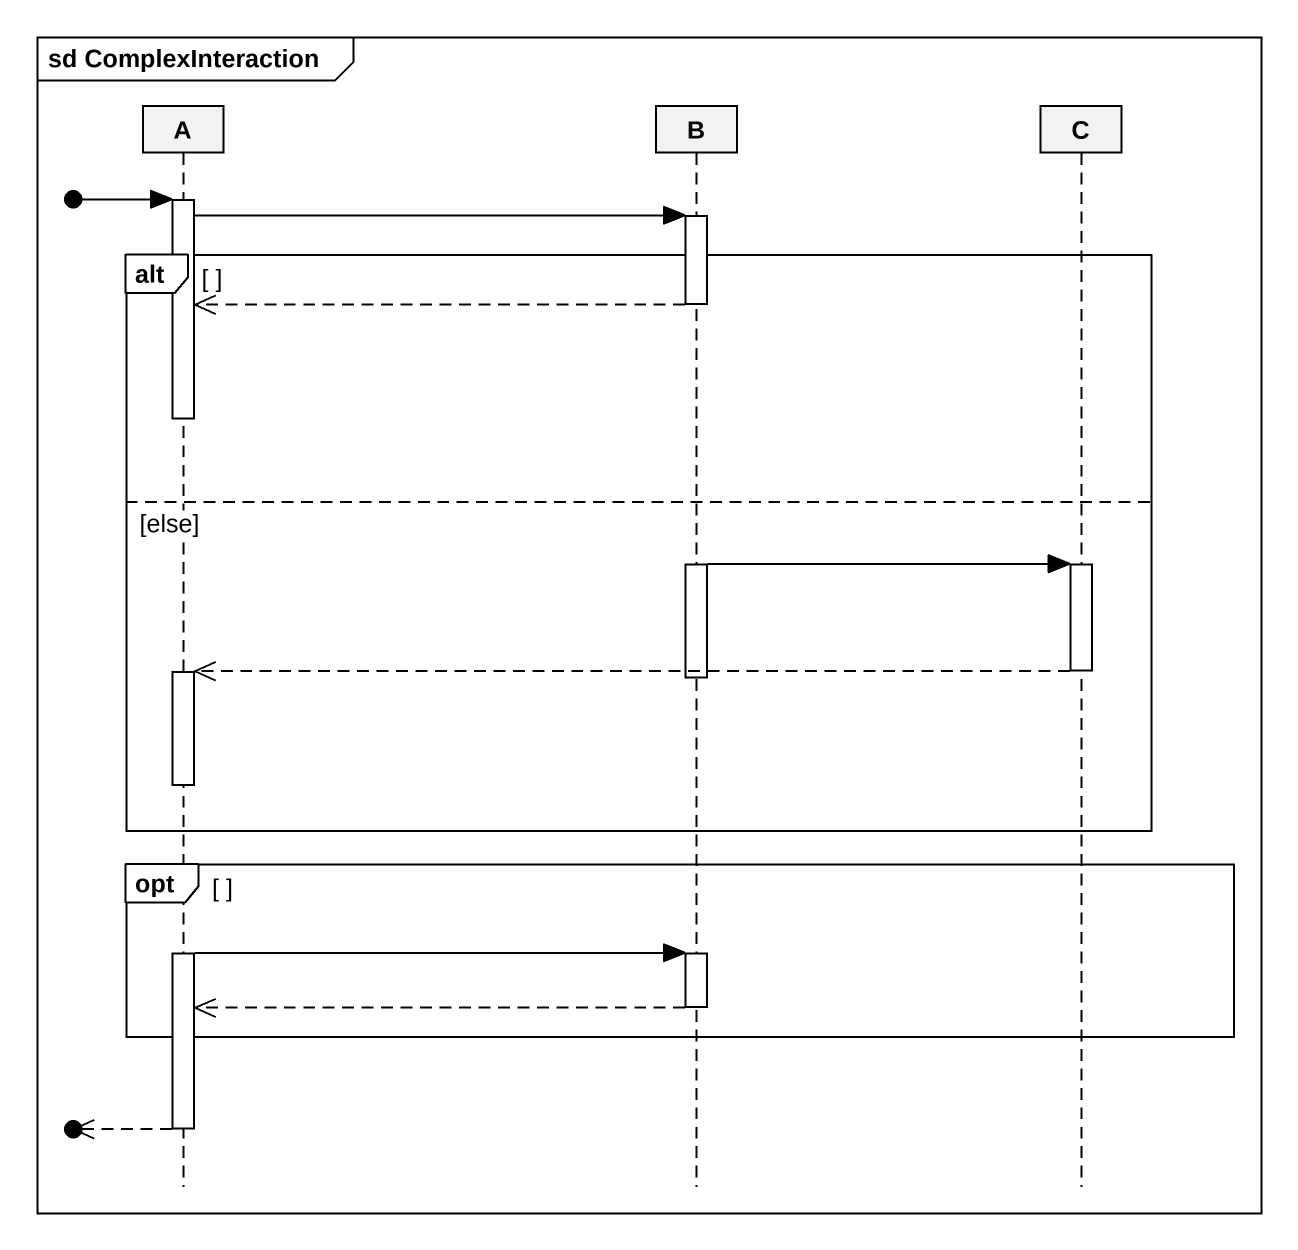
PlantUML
@startuml
mainframe sd ComplexInteraction
hide footbox
participant A
participant B
participant C

[o-> A
activate A
A -> B
activate B
alt
  B -->> A
  deactivate A
else else
  B -> C
  activate C
  C -->> A
  deactivate C
  activate A
  deactivate B
end
opt
  A -> B
  activate B
  B -->> A
  deactivate B
end
[o<<-- A
deactivate A
@enduml
